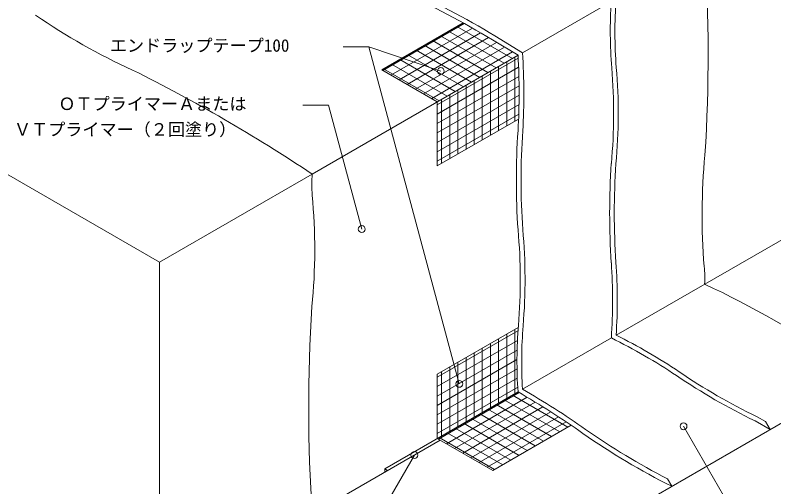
# Model space of a CAD drawing. Units: millimetres, scale not verified. Extents: x -690 to 690, y -477 to 478.
# Drawn here: x -244.8 to 198.8, y -212.8 to 63.1 of the extents above; entities that cross this region are included whole.
import ezdxf
from ezdxf.enums import TextEntityAlignment as Align

# ---------------------------------------------------------------- set-up
doc = ezdxf.new("R2010")
doc.units = ezdxf.units.MM
doc.header["$LTSCALE"] = 2
for name, color, linetype, lineweight in [('0-0_0', 7, 'Continuous', 18), ('0-2_KUTAI', 3, 'Continuous', 18), ('0-3_BOUSUI', 1, 'Continuous', 18), ('0-4_MOJI', 7, 'Continuous', 18), ('0-5_HATCH', 9, 'Continuous', 18)]:
    doc.layers.add(name, color=color, linetype=linetype, lineweight=lineweight)
doc.styles.add('ＭＳ ゴシック', font='')
doc.styles.get('ＭＳ ゴシック').set_extended_font_data('MS Gothic')

msp = doc.modelspace()

# ---------------------------------------------------------------- linework, layer by layer
at = {"layer": '0-0_0'}
for p, q in [((2.025, -146.984), (49.315, -119.681)), ((2.025, -146.984), (2.025, -184.484)), ((34.501, -203.244), (80.31, -176.796)), ((34.501, -203.234), (2.025, -184.484))]:
    msp.add_line(p, q, dxfattribs=at)
for points in [[(2.025, 12.428), (-30.451, 31.178), (17.117, 58.641)], [(2.025, 12.428), (2.025, -25.072), (49.541, 2.361)]]:
    msp.add_lwpolyline(points, dxfattribs=at)
at = {"layer": '0-2_KUTAI'}
msp.add_line((-160.333, -81.31), (-71.132, -29.81), dxfattribs=at)
for points in [[(-420.141, -131.31), (-420.141, 68.69), (-160.333, -81.31)], [(-420.141, -131.31), (-160.333, -281.31), (-160.333, -81.31)]]:
    msp.add_lwpolyline(points, dxfattribs=at)
at = {"layer": '0-3_BOUSUI'}
for p, q in [((51.8, 41.165), (103.762, 71.165)), ((51.8, 41.165), (35.651, 51.071)), ((49.202, 39.665), (34.214, 48.699)), ((-71.132, -29.81), (49.202, 39.665)), ((10.93, -286.485), (457.601, -28.6)), ((272.68, -28.211), (106.575, -124.112)), ((103.762, -125.736), (51.8, -155.736)), ((49.202, -157.236), (-28.74, -202.236)), ((188.941, -171.807), (193.883, -174.679)), ((187.766, -174.236), (196.558, -179.313)), ((196.558, -179.313), (193.883, -174.679)), ((-28.74, -202.236), (-28.74, -204.236)), ((-27.008, -203.236), (-28.74, -202.236)), ((139.117, -212.477), (136.584, -208.089))]:
    msp.add_line(p, q, dxfattribs=at)
msp.add_lwpolyline([(-130.022, -262.711), (-71.132, -228.711), (3.749, -185.479)], dxfattribs=at)
for centre, radius, start, end in [((-802.605, 40.636), 962.926, 356.4671, 3.69342), ((-217.248, -364.096), 483.356, 58.65157, 65.784), ((-217.248, -364.096), 486.13, 58.65234, 65.76362), ((368.674, 53.183), 265.522, 176.1168, 184.51752), ((368.674, 53.183), 262.823, 175.77891, 184.51574), ((-21.22, 370.386), 373.059, 235.44449, 245.46142), ((-298.111, 17.016), 350.743, 356.47762, 3.94804), ((-320.259, 17.654), 370.116, 356.59051, 3.40949), ((-209.973, 5.548), 315.085, 354.69344, 4.8649), ((-209.973, 5.548), 317.783, 354.69964, 4.86342), ((-605.314, -830.982), 962.926, 56.30658, 63.5329), ((480.892, -33.418), 432.667, 176.14874, 183.85126), ((480.892, -33.418), 429.894, 176.14732, 183.84659), ((529.857, -54.208), 373.059, 174.53858, 184.55551), ((535.451, -52.653), 432.667, 176.14874, 183.85126), ((535.451, -52.653), 429.969, 176.15329, 183.85081), ((12.697, -35.963), 84.055, 175.80198, 184.19802), ((-403.452, -73.865), 333.833, 354.2441, 5.45724), ((-264.533, -91.62), 315.085, 355.1351, 5.30656), ((-264.533, -91.62), 317.858, 355.13662, 5.30019), ((-211.254, -103.725), 315.784, 356.00301, 3.99699), ((-211.254, -103.725), 318.482, 356.32978, 3.99637), ((115.62, -90.448), 42.869, 354.92985, 8.87003), ((-73.076, -589.18), 546.364, 55.31775, 64.94282), ((889.794, -166.682), 962.926, 176.4671, 183.69342), ((314.114, -139.255), 265.522, 175.48248, 183.8832), ((331.719, -140.022), 280.36, 175.61122, 183.21317), ((-34.684, -409.553), 318.482, 56.00219, 63.67022), ((-34.684, -409.553), 315.784, 56.00301, 63.99699), ((345.639, 152.186), 359.897, 235.80993, 244.18935), ((345.639, 152.186), 362.596, 235.81065, 244.18935), ((-212.123, -607.358), 520.481, 54.90096, 59.86205), ((-166.538, -539.517), 441.542, 54.6791, 60.36388), ((320.568, 151.251), 406.475, 234.95282, 243.48703), ((320.568, 151.251), 403.701, 234.95282, 242.8873)]:
    msp.add_arc(centre, radius, start, end, dxfattribs=at)
at = {"layer": '0-4_MOJI'}
for p, q in [((-37.95, 44.553), (-52.95, 44.553)), ((-37.95, 44.553), (14.872, -152.579)), ((-37.95, 44.553), (4.082, 30.467)), ((-61.556, 10.434), (-76.556, 10.434)), ((-42.145, -62.01), (-61.556, 10.434)), ((145.981, -177.389), (183.481, -242.341)), ((-11.395, -194.222), (-143.111, -422.36))]:
    msp.add_line(p, q, dxfattribs=at)
for centre in [(4.082, 30.467), (-42.145, -62.01), (14.872, -152.579), (145.981, -177.389), (-11.395, -194.222)]:
    msp.add_circle(centre, 2, dxfattribs=at)
at = {"layer": '0-5_HATCH'}
for p, q in [((-29.831, 30.82), (17.748, 58.29)), ((-25.069, 28.07), (22.567, 55.573)), ((41.135, 35.008), (8.659, 53.758)), ((45.898, 37.758), (13.422, 56.508)), ((-20.306, 25.321), (27.322, 52.819)), ((-15.544, 22.571), (32.016, 50.03)), ((36.373, 32.258), (3.897, 51.008)), ((-10.781, 19.821), (36.671, 47.218)), ((-6.019, 17.072), (41.331, 44.409)), ((26.848, 26.759), (-5.628, 45.509)), ((31.61, 29.509), (-0.866, 48.259)), ((17.323, 21.26), (-15.153, 40.01)), ((22.085, 24.009), (-10.391, 42.759)), ((-1.256, 14.322), (45.991, 41.6)), ((12.56, 18.51), (-19.916, 37.26)), ((2.025, 10.718), (49.297, 38.01)), ((42.616, -1.637), (42.616, 35.863)), ((47.379, 1.113), (47.379, 38.613)), ((3.035, 13.011), (-29.441, 31.761)), ((7.798, 15.76), (-24.678, 34.51)), ((2.025, 5.218), (49.553, 32.658)), ((37.854, -4.387), (37.854, 33.113)), ((2.025, -0.281), (49.732, 27.263)), ((28.329, -9.886), (28.329, 27.614)), ((33.091, -7.136), (33.091, 30.364)), ((23.566, -12.636), (23.566, 24.864)), ((2.025, -5.78), (49.834, 21.822)), ((14.041, -18.135), (14.041, 19.365)), ((18.804, -15.385), (18.804, 22.115)), ((2.025, -11.28), (49.855, 16.335)), ((4.516, -23.634), (4.516, 13.866)), ((9.279, -20.884), (9.279, 16.616)), ((2.025, -16.779), (49.794, 10.8)), ((2.025, -22.278), (49.648, 5.217)), ((2.025, -148.694), (49.189, -121.464)), ((42.616, -161.049), (42.616, -123.549)), ((47.379, -158.299), (47.379, -120.799)), ((2.025, -154.193), (48.868, -127.148)), ((37.854, -163.798), (37.854, -126.298)), ((2.025, -159.692), (48.672, -132.761)), ((28.329, -169.297), (28.329, -131.797)), ((33.091, -166.548), (33.091, -129.048)), ((18.804, -174.797), (18.804, -137.297)), ((23.566, -172.047), (23.566, -134.547)), ((2.025, -165.192), (48.594, -138.305)), ((14.041, -177.546), (14.041, -140.046)), ((2.025, -170.691), (48.631, -143.783)), ((4.516, -183.046), (4.516, -145.546)), ((9.279, -180.296), (9.279, -142.796)), ((2.025, -176.19), (48.779, -149.197)), ((2.025, -181.689), (49.033, -154.549)), ((2.645, -184.841), (49.828, -157.6)), ((78.374, -177.904), (45.898, -159.154)), ((7.407, -187.591), (54.541, -160.378)), ((12.17, -190.341), (59.197, -163.189)), ((73.611, -180.654), (41.135, -161.904)), ((16.932, -193.09), (63.797, -166.033)), ((64.086, -186.153), (31.61, -167.403)), ((68.849, -183.403), (36.373, -164.653)), ((21.695, -195.84), (68.343, -168.907)), ((54.561, -191.652), (22.085, -172.902)), ((26.457, -198.59), (72.835, -171.813)), ((59.324, -188.902), (26.848, -170.152)), ((49.799, -194.402), (17.323, -175.652)), ((31.22, -201.339), (77.274, -174.75)), ((40.274, -199.901), (7.798, -181.151)), ((45.036, -197.151), (12.56, -178.401)), ((35.511, -202.651), (3.035, -183.901))]:
    msp.add_line(p, q, dxfattribs=at)

# ---------------------------------------------------------------- texts
at = {"layer": '0-4_MOJI', "style": 'ＭＳ ゴシック'}
for s, p in [('エンドラップテープ100', (-189.396, 39.553)), ('ＯＴプライマーＡまたは', (-219.5, 5.434)), ('ＶＴプライマー（２回塗り）', (-245.49, -9.566))]:
    msp.add_text(s, height=7.331, dxfattribs=at).set_placement(p, align=Align.BOTTOM_LEFT)

doc.saveas('drawing.dxf')
